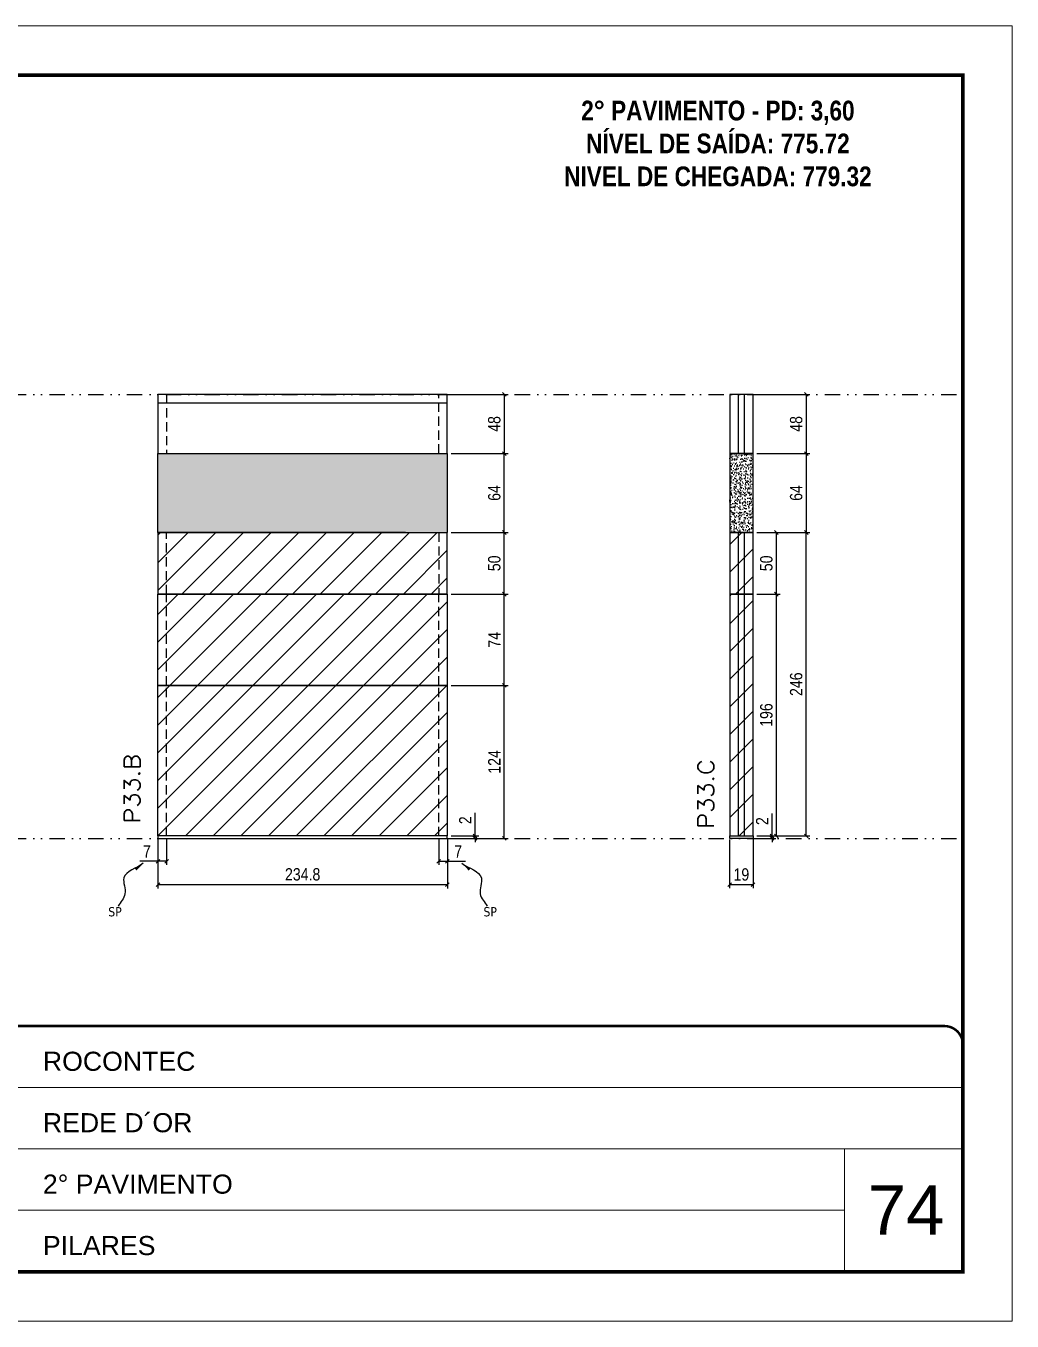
# Model space of a CAD drawing. Extents: x 2949 to 9203, y -16089 to 12527.
# Drawn here: x 5232 to 6033, y -9198 to -8148 of the extents above; entities that cross this region are included whole.
import ezdxf

# ---------------------------------------------------------------- set-up
doc = ezdxf.new("R2010")
doc.units = 0
for name, pattern in [('CONTINUO', [0]), ('DASHED', [0.75, 0.5, -0.25]), ('DIVIDE2', [0.625, 0.25, -0.125, 0, -0.125, 0, -0.125]), ('HIDDEN', [0.375, 0.25, -0.125])]:
    doc.linetypes.add(name, pattern=pattern)
for name, color, linetype, lineweight in [('CARIMBO', 255, 'Continuous', 9), ('Folhas', 255, 'Continuous', 9), ('Hachura', 251, 'Continuous', 9), ('SARRAFO DE PRESSAO', 251, 'DASHED', 9), ('Texto Seção', 7, 'Continuous', 15)]:
    doc.layers.add(name, color=color, linetype=linetype, lineweight=lineweight)
for name, color, linetype in [('COTA', 241, 'Continuous'), ('NOMENCLATURA', 7, 'Continuous'), ('Nível', 160, 'Continuous'), ('Painéis', 200, 'Continuous'), ('SARR_2.2x7', 40, 'Continuous'), ('Sarrafo de Pressão', 42, 'HIDDEN'), ('texto', 7, 'Continuous')]:
    doc.layers.add(name, color=color, linetype=linetype)
doc.styles.add('ARIAL', font='arial.ttf')
doc.styles.add('COTA TECNICA', font='techl___.ttf', dxfattribs={"height": 10})
doc.styles.add('COTA TECNICA-50', font='techl___.ttf', dxfattribs={"height": 10})
doc.styles.add('REGUA-120', font='ROMANS.shx', dxfattribs={"height": 15})
doc.styles.add('ROMANC', font='techb___.ttf', dxfattribs={"height": 2.5})
doc.styles.get("Standard").update_dxf_attribs({"font": 'arial.ttf'})
doc.dimstyles.new('COTA PAINEL-50', dxfattribs={"dimtxt": 10, "dimasz": 3, "dimexe": 3, "dimexo": 3, "dimgap": 3, "dimtad": 1, "dimdec": 1, "dimzin": 12, "dimdsep": 46, "dimtxsty": 'COTA TECNICA-50', "dimblk1": 'OBLIQUE', "dimblk2": 'OBLIQUE', "dimsah": 1, "dimcen": 0.9, "dimclrd": 4, "dimclre": 4, "dimclrt": 240, "dimadec": 1, "dimazin": 3, "dimtfac": 1, "dimtdec": 1, "dimtmove": 0, "dimatfit": 3, "dimfxl": 1, "dimtolj": 1, "dimtzin": 12, "dimarcsym": 0})
doc.dimstyles.new('PAINEL', dxfattribs={"dimtxt": 10, "dimasz": 3, "dimexe": 3, "dimexo": 3, "dimgap": 3, "dimtad": 1, "dimdec": 1, "dimzin": 12, "dimdsep": 46, "dimtxsty": 'COTA TECNICA', "dimblk1": 'OBLIQUE', "dimblk2": 'OBLIQUE', "dimsah": 1, "dimcen": 0.9, "dimclrd": 4, "dimclre": 4, "dimclrt": 240, "dimadec": 1, "dimazin": 3, "dimtfac": 1, "dimtdec": 1, "dimtmove": 0, "dimatfit": 3, "dimfxl": 1, "dimtolj": 1, "dimtzin": 12, "dimarcsym": 0})
doc.dimstyles.get("Standard").update_dxf_attribs({"dimtxt": 0.18, "dimasz": 0.18, "dimexe": 0.18, "dimexo": 0.0625, "dimgap": 0.09, "dimtad": 0, "dimtih": 1, "dimtoh": 1, "dimdec": 4, "dimzin": 0, "dimdsep": 46, "dimtxsty": 'Standard', "dimcen": 0.09, "dimadec": 0, "dimazin": 0, "dimtfac": 1, "dimtdec": 4, "dimtofl": 0, "dimtmove": 0, "dimatfit": 3, "dimfxl": 1, "dimtolj": 1, "dimtzin": 0, "dimarcsym": 0})
pattern_1 = [(45, (0, -48), (-11.22532, 11.22532), [])]

# ---------------------------------------------------------------- blocks, each defined once
blk = doc.blocks.new('9999999999')
at = {"color": 30, "linetype": 'CONTINUO'}
for p, q in [((98564.6, 34379.6), (99584, 34379.6)), ((98564.6, 34329.8), (99488, 34329.8)), ((99584, 34329.8), (99488, 34329.8)), ((99488, 34329.8), (99488, 34230.2)), ((98564.6, 34280), (99488, 34280))]:
    blk.add_line(p, q, dxfattribs=at)
at = {"color": 30, "linetype": 'CONTINUO', "const_width": 2}
blk.add_lwpolyline([(99584, 34230.2), (99584, 34414.4, 0.414214), (99569, 34429.4), (98229, 34429.4, 0.414214), (98214, 34414.4), (98214, 34245.2, 0.414214), (98229, 34230.2), (99584, 34230.2)], format="xyb", dxfattribs=at)
at = {"layer": 'Folhas'}
blk.add_lwpolyline([(98139, 34190.2), (99624, 34190.2), (99624, 35240.2), (98139, 35240.2)], close=True, dxfattribs=at)
at = {"layer": 'Folhas', "color": 30, "const_width": 3}
blk.add_lwpolyline([(98214, 34230.2), (99584, 34230.2), (99584, 35200.2), (98214, 35200.2)], close=True, dxfattribs=at)
at = {"color": 7, "linetype": 'Continuous', "ltscale": 5, "style": 'ARIAL'}
for s, height, p in [('ROCONTEC', 15.48, (98837.7, 34393.1)), ('REDE D´OR', 15.48, (98837.7, 34343.3)), ('2° PAVIMENTO', 15.483, (98837.7, 34293.5)), ('PILARES', 15.48, (98837.7, 34243.7))]:
    blk.add_text(s, height=height, dxfattribs=at).set_placement(p)
blk = doc.blocks.new('_Oblique')
at = {"color": 0, "linetype": 'ByBlock', "lineweight": -2}
blk.add_line((-0.5, -0.5), (0.5, 0.5), dxfattribs=at)
blk = doc.blocks.new('*D2599')
at = {"layer": 'COTA', "color": 4, "lineweight": -2, "transparency": 16777216}
for p, q in [((5339.6, -8807.3), (5339.6, -8846.8)), ((5574.4, -8807.3), (5574.4, -8846.8)), ((5339.6, -8843.8), (5574.4, -8843.8))]:
    blk.add_line(p, q, dxfattribs=at)
at = {"layer": 'Defpoints', "color": 0, "transparency": 16777216}
for p in [(5339.6, -8804.3), (5574.4, -8804.3), (5574.4, -8843.8)]:
    blk.add_point(p, dxfattribs=at)
at = {"layer": 'COTA', "color": 4, "lineweight": -2, "transparency": 16777216, "xscale": 3, "yscale": 3, "zscale": 3, "rotation": 180}
blk.add_blockref('_Oblique', (5339.6, -8843.8), dxfattribs=at)
at = {"layer": 'COTA', "color": 4, "lineweight": -2, "transparency": 16777216, "xscale": 3, "yscale": 3, "zscale": 3}
blk.add_blockref('_Oblique', (5574.4, -8843.8), dxfattribs=at)
at = {"layer": 'COTA', "color": 240, "transparency": 16777216, "insert": (5457, -8835.5), "char_height": 10, "attachment_point": 5, "style": 'COTA TECNICA'}
blk.add_mtext('\\A1;234.8', dxfattribs=at)
blk = doc.blocks.new('*D2600')
at = {"layer": 'COTA', "color": 4, "lineweight": -2, "transparency": 16777216}
for p, q in [((5577.4, -8494.3), (5623.6, -8494.3)), ((5620.6, -8558.3), (5620.6, -8494.3)), ((5577.4, -8558.3), (5623.6, -8558.3))]:
    blk.add_line(p, q, dxfattribs=at)
at = {"layer": 'Defpoints', "color": 0, "transparency": 16777216}
for p in [(5574.4, -8494.3), (5620.6, -8494.3), (5574.4, -8558.3)]:
    blk.add_point(p, dxfattribs=at)
at = {"layer": 'COTA', "color": 4, "lineweight": -2, "transparency": 16777216, "xscale": 3, "yscale": 3, "zscale": 3}
for p, rotation in [((5620.6, -8494.3), 90), ((5620.6, -8558.3), 270)]:
    blk.add_blockref('_Oblique', p, dxfattribs=dict(at, rotation=rotation))
at = {"layer": 'COTA', "color": 240, "transparency": 16777216, "insert": (5612.5, -8526.3), "char_height": 10, "attachment_point": 5, "rotation": 90, "style": 'COTA TECNICA'}
blk.add_mtext('\\A1;64', dxfattribs=at)
blk = doc.blocks.new('*D2601')
at = {"layer": 'COTA', "color": 4, "lineweight": -2, "transparency": 16777216}
for p, q in [((5339.6, -8809.3), (5339.6, -8827.8)), ((5346.6, -8807.3), (5346.6, -8827.8)), ((5339.6, -8824.8), (5324.8, -8824.8)), ((5346.6, -8824.8), (5339.6, -8824.8))]:
    blk.add_line(p, q, dxfattribs=at)
at = {"layer": 'Defpoints', "color": 0, "transparency": 16777216}
for p in [(5339.6, -8806.3), (5346.6, -8804.3), (5339.6, -8824.8)]:
    blk.add_point(p, dxfattribs=at)
at = {"layer": 'COTA', "color": 4, "lineweight": -2, "transparency": 16777216, "xscale": 3, "yscale": 3, "zscale": 3, "rotation": 180}
blk.add_blockref('_Oblique', (5339.6, -8824.8), dxfattribs=at)
at = {"layer": 'COTA', "color": 4, "lineweight": -2, "transparency": 16777216, "xscale": 3, "yscale": 3, "zscale": 3}
blk.add_blockref('_Oblique', (5346.6, -8824.8), dxfattribs=at)
at = {"layer": 'COTA', "color": 240, "transparency": 16777216, "insert": (5330.7, -8816.8), "char_height": 10, "attachment_point": 5, "style": 'COTA TECNICA-50'}
blk.add_mtext('\\A1;7', dxfattribs=at)
blk = doc.blocks.new('*D2602')
at = {"layer": 'COTA', "color": 4, "lineweight": -2, "transparency": 16777216}
for p, q in [((5567.4, -8807.3), (5567.4, -8827.8)), ((5574.4, -8809.3), (5574.4, -8827.8)), ((5567.4, -8824.8), (5574.4, -8824.8)), ((5574.4, -8824.8), (5589.1, -8824.8))]:
    blk.add_line(p, q, dxfattribs=at)
at = {"layer": 'Defpoints', "color": 0, "transparency": 16777216}
for p in [(5567.4, -8804.3), (5574.4, -8806.3), (5574.4, -8824.8)]:
    blk.add_point(p, dxfattribs=at)
at = {"layer": 'COTA', "color": 4, "lineweight": -2, "transparency": 16777216, "xscale": 3, "yscale": 3, "zscale": 3, "rotation": 180}
blk.add_blockref('_Oblique', (5567.4, -8824.8), dxfattribs=at)
at = {"layer": 'COTA', "color": 4, "lineweight": -2, "transparency": 16777216, "xscale": 3, "yscale": 3, "zscale": 3}
blk.add_blockref('_Oblique', (5574.4, -8824.8), dxfattribs=at)
at = {"layer": 'COTA', "color": 240, "transparency": 16777216, "insert": (5583.2, -8816.8), "char_height": 10, "attachment_point": 5, "style": 'COTA TECNICA-50'}
blk.add_mtext('\\A1;7', dxfattribs=at)
blk = doc.blocks.new('*D2603')
at = {"layer": 'COTA', "color": 4, "lineweight": -2, "transparency": 16777216}
for p, q in [((5577.4, -8682.3), (5623.6, -8682.3)), ((5620.6, -8806.3), (5620.6, -8682.3)), ((5577.4, -8806.3), (5623.6, -8806.3))]:
    blk.add_line(p, q, dxfattribs=at)
at = {"layer": 'Defpoints', "color": 0, "transparency": 16777216}
for p in [(5574.4, -8682.3), (5620.6, -8682.3), (5574.4, -8806.3)]:
    blk.add_point(p, dxfattribs=at)
at = {"layer": 'COTA', "color": 4, "lineweight": -2, "transparency": 16777216, "xscale": 3, "yscale": 3, "zscale": 3}
for p, rotation in [((5620.6, -8682.3), 90), ((5620.6, -8806.3), 270)]:
    blk.add_blockref('_Oblique', p, dxfattribs=dict(at, rotation=rotation))
at = {"layer": 'COTA', "color": 240, "transparency": 16777216, "insert": (5612.5, -8744.3), "char_height": 10, "attachment_point": 5, "rotation": 90, "style": 'COTA TECNICA-50'}
blk.add_mtext('\\A1;124', dxfattribs=at)
blk = doc.blocks.new('*D2604')
at = {"layer": 'COTA', "color": 4, "lineweight": -2, "transparency": 16777216}
for p, q in [((5596.9, -8804.3), (5596.9, -8785.5)), ((5577.4, -8804.3), (5599.9, -8804.3)), ((5577.4, -8806.3), (5599.9, -8806.3)), ((5596.9, -8806.3), (5596.9, -8804.3)), ((5596.9, -8806.3), (5596.9, -8809.3))]:
    blk.add_line(p, q, dxfattribs=at)
at = {"layer": 'Defpoints', "color": 0, "transparency": 16777216}
for p in [(5574.4, -8804.3), (5574.4, -8806.3), (5596.9, -8806.3)]:
    blk.add_point(p, dxfattribs=at)
at = {"layer": 'COTA', "color": 4, "lineweight": -2, "transparency": 16777216, "xscale": 3, "yscale": 3, "zscale": 3}
for p, rotation in [((5596.9, -8804.3), 270), ((5596.9, -8806.3), 90)]:
    blk.add_blockref('_Oblique', p, dxfattribs=dict(at, rotation=rotation))
at = {"layer": 'COTA', "color": 240, "transparency": 16777216, "insert": (5588.9, -8791.6), "char_height": 10, "attachment_point": 5, "rotation": 90, "style": 'COTA TECNICA-50'}
blk.add_mtext('\\A1;2', dxfattribs=at)
blk = doc.blocks.new('*D2605')
at = {"layer": 'COTA', "color": 4, "linetype": 'ByBlock', "lineweight": -2, "transparency": 16777216}
for p, q in [((5577.4, -8608.3), (5623.6, -8608.3)), ((5620.6, -8682.3), (5620.6, -8608.3)), ((5577.4, -8682.3), (5623.6, -8682.3))]:
    blk.add_line(p, q, dxfattribs=at)
at = {"layer": 'Defpoints', "color": 0, "linetype": 'ByBlock', "transparency": 16777216}
for p in [(5574.4, -8608.3), (5620.6, -8608.3), (5574.4, -8682.3)]:
    blk.add_point(p, dxfattribs=at)
at = {"layer": 'COTA', "color": 4, "linetype": 'ByBlock', "lineweight": -2, "transparency": 16777216, "xscale": 3, "yscale": 3, "zscale": 3}
for p, rotation in [((5620.6, -8608.3), 90), ((5620.6, -8682.3), 270)]:
    blk.add_blockref('_Oblique', p, dxfattribs=dict(at, rotation=rotation))
at = {"layer": 'COTA', "color": 240, "linetype": 'ByBlock', "transparency": 16777216, "insert": (5612.5, -8645.3), "char_height": 10, "attachment_point": 5, "rotation": 90, "style": 'COTA TECNICA'}
blk.add_mtext('\\A1;74', dxfattribs=at)
blk = doc.blocks.new('*D2589')
at = {"layer": 'COTA', "color": 4, "linetype": 'ByBlock', "lineweight": -2, "transparency": 16777216}
for p, q in [((5577.4, -8558.3), (5623.6, -8558.3)), ((5620.6, -8608.3), (5620.6, -8558.3)), ((5577.4, -8608.3), (5623.6, -8608.3))]:
    blk.add_line(p, q, dxfattribs=at)
at = {"layer": 'Defpoints', "color": 0, "linetype": 'ByBlock', "transparency": 16777216}
for p in [(5574.4, -8558.3), (5620.6, -8558.3), (5574.4, -8608.3)]:
    blk.add_point(p, dxfattribs=at)
at = {"layer": 'COTA', "color": 4, "linetype": 'ByBlock', "lineweight": -2, "transparency": 16777216, "xscale": 3, "yscale": 3, "zscale": 3}
for p, rotation in [((5620.6, -8558.3), 90), ((5620.6, -8608.3), 270)]:
    blk.add_blockref('_Oblique', p, dxfattribs=dict(at, rotation=rotation))
at = {"layer": 'COTA', "color": 240, "linetype": 'ByBlock', "transparency": 16777216, "insert": (5612.5, -8583.3), "char_height": 10, "attachment_point": 5, "rotation": 90, "style": 'COTA TECNICA'}
blk.add_mtext('\\A1;50', dxfattribs=at)
blk = doc.blocks.new('*D2618')
at = {"layer": 'COTA', "color": 4, "lineweight": -2, "transparency": 16777216}
for p, q in [((5803.4, -8807.3), (5803.4, -8846.7)), ((5822.4, -8807.3), (5822.4, -8846.7)), ((5803.4, -8843.7), (5822.4, -8843.7))]:
    blk.add_line(p, q, dxfattribs=at)
at = {"layer": 'Defpoints', "color": 0, "transparency": 16777216}
for p in [(5803.4, -8804.3), (5822.4, -8804.3), (5822.4, -8843.7)]:
    blk.add_point(p, dxfattribs=at)
at = {"layer": 'COTA', "color": 4, "lineweight": -2, "transparency": 16777216, "xscale": 3, "yscale": 3, "zscale": 3, "rotation": 180}
blk.add_blockref('_Oblique', (5803.4, -8843.7), dxfattribs=at)
at = {"layer": 'COTA', "color": 4, "lineweight": -2, "transparency": 16777216, "xscale": 3, "yscale": 3, "zscale": 3}
blk.add_blockref('_Oblique', (5822.4, -8843.7), dxfattribs=at)
at = {"layer": 'COTA', "color": 240, "transparency": 16777216, "insert": (5812.9, -8835.6), "char_height": 10, "attachment_point": 5, "style": 'COTA TECNICA'}
blk.add_mtext('\\A1;19', dxfattribs=at)
blk = doc.blocks.new('*D2619')
at = {"layer": 'COTA', "color": 4, "lineweight": -2, "transparency": 16777216}
for p, q in [((5837.8, -8804.3), (5837.8, -8786.2)), ((5825.4, -8804.3), (5840.8, -8804.3)), ((5825.4, -8806.3), (5840.8, -8806.3)), ((5837.8, -8806.3), (5837.8, -8804.3)), ((5837.8, -8806.3), (5837.8, -8809.3))]:
    blk.add_line(p, q, dxfattribs=at)
at = {"layer": 'Defpoints', "color": 0, "transparency": 16777216}
for p in [(5822.4, -8804.3), (5822.4, -8806.3), (5837.8, -8804.3)]:
    blk.add_point(p, dxfattribs=at)
at = {"layer": 'COTA', "color": 4, "lineweight": -2, "transparency": 16777216, "xscale": 3, "yscale": 3, "zscale": 3}
for p, rotation in [((5837.8, -8804.3), 270), ((5837.8, -8806.3), 90)]:
    blk.add_blockref('_Oblique', p, dxfattribs=dict(at, rotation=rotation))
at = {"layer": 'COTA', "color": 240, "transparency": 16777216, "insert": (5829.8, -8792.3), "char_height": 10, "attachment_point": 5, "rotation": 90, "style": 'COTA TECNICA-50'}
blk.add_mtext('\\A1;2', dxfattribs=at)
blk = doc.blocks.new('*D2621')
at = {"layer": 'COTA', "color": 4, "linetype": 'ByBlock', "lineweight": -2, "transparency": 16777216}
for p, q in [((5825.4, -8494.3), (5868.5, -8494.3)), ((5865.5, -8494.3), (5865.5, -8558.3)), ((5825.4, -8558.3), (5868.5, -8558.3))]:
    blk.add_line(p, q, dxfattribs=at)
at = {"layer": 'Defpoints', "color": 0, "linetype": 'ByBlock', "transparency": 16777216}
for p in [(5822.4, -8494.3), (5822.4, -8558.3), (5865.5, -8558.3)]:
    blk.add_point(p, dxfattribs=at)
at = {"layer": 'COTA', "color": 4, "linetype": 'ByBlock', "lineweight": -2, "transparency": 16777216, "xscale": 3, "yscale": 3, "zscale": 3}
for p, rotation in [((5865.5, -8494.3), 90), ((5865.5, -8558.3), 270)]:
    blk.add_blockref('_Oblique', p, dxfattribs=dict(at, rotation=rotation))
at = {"layer": 'COTA', "color": 240, "linetype": 'ByBlock', "transparency": 16777216, "insert": (5857.4, -8526.3), "char_height": 10, "attachment_point": 5, "rotation": 90, "style": 'COTA TECNICA'}
blk.add_mtext('\\A1;64', dxfattribs=at)
blk = doc.blocks.new('*D2622')
at = {"layer": 'COTA', "color": 4, "linetype": 'ByBlock', "lineweight": -2, "transparency": 16777216}
for p, q in [((5825.4, -8558.3), (5868.5, -8558.3)), ((5865.5, -8804.3), (5865.5, -8558.3)), ((5825.4, -8804.3), (5868.5, -8804.3))]:
    blk.add_line(p, q, dxfattribs=at)
at = {"layer": 'Defpoints', "color": 0, "linetype": 'ByBlock', "transparency": 16777216}
for p in [(5822.4, -8558.3), (5865.5, -8558.3), (5822.4, -8804.3)]:
    blk.add_point(p, dxfattribs=at)
at = {"layer": 'COTA', "color": 4, "linetype": 'ByBlock', "lineweight": -2, "transparency": 16777216, "xscale": 3, "yscale": 3, "zscale": 3}
for p, rotation in [((5865.5, -8558.3), 90), ((5865.5, -8804.3), 270)]:
    blk.add_blockref('_Oblique', p, dxfattribs=dict(at, rotation=rotation))
at = {"layer": 'COTA', "color": 240, "linetype": 'ByBlock', "transparency": 16777216, "insert": (5857.4, -8681.3), "char_height": 10, "attachment_point": 5, "rotation": 90, "style": 'COTA TECNICA'}
blk.add_mtext('\\A1;246', dxfattribs=at)
blk = doc.blocks.new('*D2623')
at = {"layer": 'COTA', "color": 4, "linetype": 'ByBlock', "lineweight": -2, "transparency": 16777216}
for p, q in [((5825.4, -8608.3), (5844.3, -8608.3)), ((5841.3, -8804.3), (5841.3, -8608.3)), ((5825.4, -8804.3), (5844.3, -8804.3))]:
    blk.add_line(p, q, dxfattribs=at)
at = {"layer": 'Defpoints', "color": 0, "linetype": 'ByBlock', "transparency": 16777216}
for p in [(5822.4, -8608.3), (5841.3, -8608.3), (5822.4, -8804.3)]:
    blk.add_point(p, dxfattribs=at)
at = {"layer": 'COTA', "color": 4, "linetype": 'ByBlock', "lineweight": -2, "transparency": 16777216, "xscale": 3, "yscale": 3, "zscale": 3}
for p, rotation in [((5841.3, -8608.3), 90), ((5841.3, -8804.3), 270)]:
    blk.add_blockref('_Oblique', p, dxfattribs=dict(at, rotation=rotation))
at = {"layer": 'COTA', "color": 240, "linetype": 'ByBlock', "transparency": 16777216, "insert": (5833.2, -8706.3), "char_height": 10, "attachment_point": 5, "rotation": 90, "style": 'COTA TECNICA'}
blk.add_mtext('\\A1;196', dxfattribs=at)
blk = doc.blocks.new('*D2620')
at = {"layer": 'COTA', "color": 4, "linetype": 'ByBlock', "lineweight": -2, "transparency": 16777216}
for p, q in [((5825.4, -8558.3), (5844.3, -8558.3)), ((5841.3, -8608.3), (5841.3, -8558.3)), ((5825.4, -8608.3), (5844.3, -8608.3))]:
    blk.add_line(p, q, dxfattribs=at)
at = {"layer": 'Defpoints', "color": 0, "linetype": 'ByBlock', "transparency": 16777216}
for p in [(5822.4, -8558.3), (5841.3, -8558.3), (5822.4, -8608.3)]:
    blk.add_point(p, dxfattribs=at)
at = {"layer": 'COTA', "color": 4, "linetype": 'ByBlock', "lineweight": -2, "transparency": 16777216, "xscale": 3, "yscale": 3, "zscale": 3}
for p, rotation in [((5841.3, -8558.3), 90), ((5841.3, -8608.3), 270)]:
    blk.add_blockref('_Oblique', p, dxfattribs=dict(at, rotation=rotation))
at = {"layer": 'COTA', "color": 240, "linetype": 'ByBlock', "transparency": 16777216, "insert": (5833.2, -8583.3), "char_height": 10, "attachment_point": 5, "rotation": 90, "style": 'COTA TECNICA'}
blk.add_mtext('\\A1;50', dxfattribs=at)
blk = doc.blocks.new('*D3357')
at = {"layer": 'COTA', "color": 4, "lineweight": -2, "transparency": 16777216}
for p, q in [((5577.4, -8446.3), (5623.6, -8446.3)), ((5620.6, -8446.3), (5620.6, -8494.3)), ((5577.4, -8494.3), (5623.6, -8494.3))]:
    blk.add_line(p, q, dxfattribs=at)
at = {"layer": 'Defpoints', "color": 0, "transparency": 16777216}
for p in [(5574.4, -8446.3), (5574.4, -8494.3), (5620.6, -8494.3)]:
    blk.add_point(p, dxfattribs=at)
at = {"layer": 'COTA', "color": 4, "lineweight": -2, "transparency": 16777216, "xscale": 3, "yscale": 3, "zscale": 3}
for p, rotation in [((5620.6, -8446.3), 90), ((5620.6, -8494.3), 270)]:
    blk.add_blockref('_Oblique', p, dxfattribs=dict(at, rotation=rotation))
at = {"layer": 'COTA', "color": 240, "transparency": 16777216, "insert": (5612.5, -8470.3), "char_height": 10, "attachment_point": 5, "rotation": 90, "style": 'COTA TECNICA-50'}
blk.add_mtext('\\A1;48', dxfattribs=at)
blk = doc.blocks.new('*D3358')
at = {"layer": 'COTA', "color": 4, "lineweight": -2, "transparency": 16777216}
for p, q in [((5825.4, -8446.3), (5868.5, -8446.3)), ((5865.5, -8446.3), (5865.5, -8494.3)), ((5825.4, -8494.3), (5868.5, -8494.3))]:
    blk.add_line(p, q, dxfattribs=at)
at = {"layer": 'Defpoints', "color": 0, "transparency": 16777216}
for p in [(5822.4, -8446.3), (5822.4, -8494.3), (5865.5, -8494.3)]:
    blk.add_point(p, dxfattribs=at)
at = {"layer": 'COTA', "color": 4, "lineweight": -2, "transparency": 16777216, "xscale": 3, "yscale": 3, "zscale": 3}
for p, rotation in [((5865.5, -8446.3), 90), ((5865.5, -8494.3), 270)]:
    blk.add_blockref('_Oblique', p, dxfattribs=dict(at, rotation=rotation))
at = {"layer": 'COTA', "color": 240, "transparency": 16777216, "insert": (5857.4, -8470.3), "char_height": 10, "attachment_point": 5, "rotation": 90, "style": 'COTA TECNICA-50'}
blk.add_mtext('\\A1;48', dxfattribs=at)

msp = doc.modelspace()

# ---------------------------------------------------------------- hatches: boundary and pattern name
at = {"layer": 'COTA', "linetype": 'ByBlock'}
h = msp.add_hatch(dxfattribs=at)
h.set_pattern_fill('AR-CONC', color=256, scale=0.03)
h.set_pattern_definition([(50, (0, -48), (5.46554, -0.4781726), [0.5715, -6.2865]), (355, (0, -48), (-1.0573026, 5.7317054), [0.4572, -5.0292175]), (100.451445, (0.4555, -48.04), (4.4082374, 5.2535326), [0.4857003, -5.3427073]), (46.1842, (0, -46.476), (8.1323712, -1.26127), [0.85725, -9.42975]), (96.63556, (0.678, -46.581), (7.122124, 7.422784), [0.728551, -8.014068]), (351.18415, (0, -46.476), (7.122124, 7.422784), [0.685799, -7.543792]), (21, (0.762, -46.857), (4.5484317, -3.067956), [0.5715, -6.2865]), (326, (0.762, -46.857), (1.854061, 5.525639), [0.4572, -5.0292]), (71.451445, (1.141, -47.1127), (6.4024926, 2.457683), [0.4857003, -5.342698]), (37.5, (0, -48), (0.0926581, 2.53665117), [0, -4.96824, 0, -5.1054, 0, -5.04825]), (7.5, (0, -48), (2.0045899, 3.00541724), [0, -2.91084, 0, -4.85394, 0, -1.92405]), (327.5, (-1.6993, -48), (4.06771786, -0.1718623), [0, -1.905, 0, -5.9436, 0, -7.8867]), (317.5, (-2.4613, -48), (4.4438754, 0.7627947), [0, -2.4765, 0, -3.94716, 0, -5.6007])])
h.paths.add_polyline_path([(5574.35, -8494.33), (5339.55, -8494.33), (5339.55, -8558.33), (5540.35, -8558.33), (5574.35, -8558.33)])
h = msp.add_hatch(dxfattribs=at)
h.set_pattern_fill('AR-CONC', color=256, scale=0.03)
h.set_pattern_definition([(50, (-126088.22, -42304.2473), (5.46554007, -0.47817257), [0.5715, -6.2865]), (355, (-126088.22, -42304.2473), (-1.05730264, 5.73170536), [0.4572, -5.02921753]), (100.4514447, (-126087.7647, -42304.287), (4.40823741, 5.25353256), [0.48570026, -5.34270734]), (46.1842, (-126088.22, -42302.7233), (8.13237123, -1.26126984), [0.85725, -9.42975]), (96.6355576, (-126087.5425, -42302.8285), (7.122124, 7.42278374), [0.7285507, -8.01406824]), (351.184151, (-126088.22, -42302.723), (7.122124, 7.42278374), [0.685799, -7.54379196]), (21, (-126087.458, -42303.1043), (4.54843174, -3.06795595), [0.5715, -6.2865]), (326, (-126087.458, -42303.1043), (1.85406085, 5.52563898), [0.4572, -5.0292]), (71.451445, (-126087.079, -42303.36), (6.40249258, 2.45768307), [0.48570026, -5.34269813]), (37.5, (-126088.2202, -42304.2473), (0.092658098, 2.536651166), [0, -4.96824, 0, -5.1054, 0, -5.04825]), (7.5, (-126088.2202, -42304.2473), (2.004589875, 3.005417245), [0, -2.91084, 0, -4.85394, 0, -1.92405]), (327.5, (-126089.9194, -42304.2473), (4.067717855, -0.17186232), [0, -1.905, 0, -5.9436, 0, -7.8867]), (317.5, (-126090.6814, -42304.2473), (4.44387544, 0.76279473), [0, -2.4765, 0, -3.94716, 0, -5.6007])])
h.paths.add_polyline_path([(5822.43, -8494.33), (5803.43, -8494.33), (5803.43, -8558.33), (5822.43, -8558.33)])
at = {"layer": 'Hachura', "linetype": 'ByBlock'}
h = msp.add_hatch(dxfattribs=at)
h.set_pattern_fill('ANSI31', color=256, scale=5)
h.set_pattern_definition(pattern_1)
h.paths.add_polyline_path([(5540.35, -8558.33), (5339.55, -8558.33), (5339.55, -8608.33), (5574.35, -8608.33), (5574.35, -8558.33)])
h = msp.add_hatch(dxfattribs=at)
h.set_pattern_fill('ANSI31', color=256, scale=5)
h.set_pattern_definition(pattern_1)
h.paths.add_polyline_path([(5803.43, -8608.33), (5822.43, -8608.33), (5822.43, -8558.33), (5803.43, -8558.33)])
h = msp.add_hatch(dxfattribs=at)
h.set_pattern_fill('ANSI31', color=256, scale=5)
h.paths.add_polyline_path([(5339.55, -8608.33), (5339.55, -8682.33), (5574.35, -8682.33), (5574.35, -8608.33)])
h = msp.add_hatch(dxfattribs=at)
h.set_pattern_fill('ANSI31', color=256, scale=5)
h.paths.add_polyline_path([(5822.43, -8608.33), (5803.43, -8608.33), (5803.43, -8804.33), (5822.43, -8804.33)])
h = msp.add_hatch(dxfattribs=at)
h.set_pattern_fill('ANSI31', color=256, scale=5)
h.paths.add_polyline_path([(5574.35, -8682.33), (5339.55, -8682.33), (5339.55, -8804.33), (5574.35, -8804.33)])

# ---------------------------------------------------------------- linework, layer by layer
at = {"layer": 'COTA', "linetype": 'ByBlock'}
msp.add_lwpolyline([(5540.35, -8558.33), (5339.55, -8558.33), (5339.55, -8494.33), (5574.35, -8494.33), (5574.35, -8558.33)], dxfattribs=at)
msp.add_lwpolyline([(5803.43, -8558.33), (5822.43, -8558.33), (5822.43, -8494.33), (5803.43, -8494.33)], close=True, dxfattribs=at)
at = {"layer": 'Nível', "color": 4, "linetype": 'DIVIDE2', "ltscale": 50}
for p, q in [((4622.53, -8446.33), (5992.53, -8446.33)), ((4622.53, -8806.33), (5992.53, -8806.33))]:
    msp.add_line(p, q, dxfattribs=at)
at = {"layer": 'Painéis'}
for p, q in [((5574.35, -8446.33), (5339.55, -8446.33)), ((5339.55, -8446.33), (5339.55, -8494.33)), ((5574.35, -8494.33), (5574.35, -8446.33)), ((5822.43, -8446.33), (5803.43, -8446.33)), ((5803.43, -8446.33), (5803.43, -8494.33)), ((5822.43, -8494.33), (5822.43, -8446.33)), ((5339.55, -8494.33), (5574.35, -8494.33)), ((5803.43, -8494.33), (5822.43, -8494.33)), ((5339.55, -8558.33), (5540.35, -8558.33)), ((5574.35, -8608.33), (5339.55, -8608.33)), ((5339.55, -8682.33), (5339.55, -8608.33)), ((5339.55, -8608.33), (5574.35, -8608.33)), ((5574.35, -8608.33), (5574.35, -8682.33)), ((5822.43, -8608.33), (5803.43, -8608.33)), ((5803.43, -8608.33), (5803.43, -8804.33)), ((5803.43, -8608.33), (5822.43, -8608.33)), ((5822.43, -8804.33), (5822.43, -8608.33)), ((5574.35, -8682.33), (5339.55, -8682.33)), ((5803.43, -8804.33), (5822.43, -8804.33))]:
    msp.add_line(p, q, dxfattribs=at)
at = {"layer": 'Painéis', "linetype": 'ByBlock'}
for p, q in [((5339.55, -8558.33), (5339.55, -8608.33)), ((5540.35, -8558.33), (5540.35, -8558.33)), ((5540.35, -8558.33), (5574.35, -8558.33)), ((5574.35, -8608.33), (5574.35, -8558.33)), ((5822.43, -8558.33), (5803.43, -8558.33)), ((5803.43, -8558.33), (5803.43, -8608.33)), ((5822.43, -8608.33), (5822.43, -8558.33)), ((5339.55, -8608.33), (5574.35, -8608.33)), ((5803.43, -8608.33), (5822.43, -8608.33))]:
    msp.add_line(p, q, dxfattribs=at)
at = {"layer": 'Painéis'}
for points in [[(5574.35, -8804.33), (5339.55, -8804.33), (5339.55, -8682.33), (5574.35, -8682.33)], [(5574.35, -8804.33), (5339.55, -8804.33), (5339.55, -8806.33), (5574.35, -8806.33)], [(5803.43, -8804.33), (5822.43, -8804.33), (5822.43, -8806.33), (5803.43, -8806.33)]]:
    msp.add_lwpolyline(points, close=True, dxfattribs=at)
at = {"layer": 'SARR_2.2x7'}
for p, q in [((5810.43, -8446.33), (5810.43, -8494.33)), ((5815.43, -8494.33), (5815.43, -8446.33)), ((5574.35, -8453.33), (5339.55, -8453.33)), ((5810.43, -8558.33), (5810.43, -8804.33)), ((5815.43, -8804.33), (5815.43, -8558.33))]:
    msp.add_line(p, q, dxfattribs=at)
at = {"layer": 'Sarrafo de Pressão', "ltscale": 30}
for p, q in [((5346.55, -8446.33), (5346.55, -8494.33)), ((5567.35, -8494.33), (5567.35, -8446.33)), ((5346.55, -8608.33), (5346.55, -8558.33)), ((5567.35, -8558.33), (5567.35, -8608.33)), ((5346.55, -8682.33), (5346.55, -8608.33)), ((5346.55, -8608.33), (5346.55, -8608.33)), ((5567.35, -8682.33), (5567.35, -8608.33)), ((5567.35, -8608.33), (5567.35, -8608.33)), ((5346.55, -8804.33), (5346.55, -8682.33)), ((5567.35, -8804.33), (5567.35, -8682.33))]:
    msp.add_line(p, q, dxfattribs=at)

# ---------------------------------------------------------------- block references
at = {"layer": 'SARRAFO DE PRESSAO', "color": 6, "linetype": 'ByBlock'}
msp.add_blockref('9999999999', (-93591.44, -43387.82), dxfattribs=at)

# ---------------------------------------------------------------- texts
at = {"layer": 'CARIMBO', "style": 'ARIAL'}
msp.add_text('74', height=40, dxfattribs=at).set_placement((5915.39, -9127.47))
at = {"layer": 'NOMENCLATURA', "color": 2, "insert": (5793.86, -8181.56), "char_height": 16, "attachment_point": 2, "style": 'ROMANC'}
msp.add_mtext_dynamic_manual_height_columns('\\P2° PAVIMENTO - PD: 3,60\\PNÍVEL DE SAÍDA: 775.72\\PNIVEL DE CHEGADA: 779.32', width=300.2766, gutter_width=1, heights=[0], dxfattribs=at)
at = {"layer": 'texto', "color": 0, "char_height": 7.5, "attachment_point": 5}
for insert in [(5304.77, -8865.83), (5609.13, -8865.83)]:
    msp.add_mtext('{\\fTahoma|b0|i0|c0|p34;\\C4;SP}', dxfattribs=dict(at, insert=insert))
at = {"layer": 'Texto Seção', "style": 'REGUA-120', "width": 1.1}
for s, p in [('P33.B', (5325.09, -8794.27)), ('P33.C', (5790.66, -8798.44))]:
    msp.add_text(s, height=13, rotation=90, dxfattribs=at).set_placement(p)

# ---------------------------------------------------------------- dimensions: what is measured, and where the dimension line sits
at = {"layer": 'COTA'}
for base, p1, p2, angle, picture, middle in [((5620.59, -8494.33), (5574.35, -8446.33), (5574.35, -8494.33), 90, '*D3357', (5612.49, -8470.33)), ((5865.52, -8494.33), (5822.43, -8446.33), (5822.43, -8494.33), 90, '*D3358', (5857.42, -8470.33)), ((5620.59, -8682.33), (5574.35, -8806.33), (5574.35, -8682.33), 90, '*D2603', (5612.52, -8744.33)), ((5339.55, -8824.84), (5346.55, -8804.33), (5339.55, -8806.33), 180, '*D2601', (5330.69, -8816.77))]:
    dim = msp.add_linear_dim(base=base, p1=p1, p2=p2, angle=angle, dimstyle='COTA PAINEL-50', dxfattribs=at)
    dim.commit()
    dim.dimension.update_dxf_attribs({"geometry": picture, "text_midpoint": middle})
dim = msp.add_linear_dim(base=(5620.59, -8494.33), p1=(5574.35, -8558.33), p2=(5574.35, -8494.33), angle=90, dimstyle='PAINEL', override={"dimarcsym": 2}, dxfattribs=at)
dim.commit()
dim.dimension.update_dxf_attribs({"geometry": '*D2600', "text_midpoint": (5620.59, -8526.33), "dimtype": 160})
at = {"layer": 'COTA', "linetype": 'ByBlock'}
for base, p1, p2, picture, middle in [((5865.52, -8558.33), (5822.43, -8494.33), (5822.43, -8558.33), '*D2621', (5857.41, -8526.33)), ((5620.59, -8558.33), (5574.35, -8608.33), (5574.35, -8558.33), '*D2589', (5612.48, -8583.33)), ((5865.52, -8558.33), (5822.43, -8804.33), (5822.43, -8558.33), '*D2622', (5857.41, -8681.33)), ((5841.34, -8558.33), (5822.43, -8608.33), (5822.43, -8558.33), '*D2620', (5833.23, -8583.33)), ((5620.59, -8608.33), (5574.35, -8682.33), (5574.35, -8608.33), '*D2605', (5612.52, -8645.33)), ((5841.34, -8608.33), (5822.43, -8804.33), (5822.43, -8608.33), '*D2623', (5833.21, -8706.33))]:
    dim = msp.add_linear_dim(base=base, p1=p1, p2=p2, angle=90, dimstyle='PAINEL', dxfattribs=at)
    dim.commit()
    dim.dimension.update_dxf_attribs({"geometry": picture, "text_midpoint": middle})
at = {"layer": 'COTA'}
for base, p1, p2, picture, middle in [((5596.88, -8806.33), (5574.35, -8804.33), (5574.35, -8806.33), '*D2604', (5596.88, -8791.59)), ((5837.8, -8804.33), (5822.43, -8806.33), (5822.43, -8804.33), '*D2619', (5837.8, -8792.28))]:
    dim = msp.add_linear_dim(base=base, p1=p1, p2=p2, angle=90, dimstyle='COTA PAINEL-50', dxfattribs=at)
    dim.commit()
    dim.dimension.update_dxf_attribs({"geometry": picture, "text_midpoint": middle, "dimtype": 160})
for base, p1, p2, picture, middle in [((5574.35, -8843.79), (5339.55, -8804.33), (5574.35, -8804.33), '*D2599', (5456.95, -8835.55)), ((5822.43, -8843.68), (5803.43, -8804.33), (5822.43, -8804.33), '*D2618', (5812.93, -8835.59))]:
    dim = msp.add_linear_dim(base=base, p1=p1, p2=p2, dimstyle='PAINEL', override={"dimarcsym": 2}, dxfattribs=at)
    dim.commit()
    dim.dimension.update_dxf_attribs({"geometry": picture, "text_midpoint": middle})
dim = msp.add_linear_dim(base=(5574.35, -8824.84), p1=(5567.35, -8804.33), p2=(5574.35, -8806.33), dimstyle='COTA PAINEL-50', dxfattribs=at)
dim.commit()
dim.dimension.update_dxf_attribs({"geometry": '*D2602', "text_midpoint": (5583.22, -8816.77)})

# ---------------------------------------------------------------- leaders
at = {"layer": 'COTA', "path_type": 1}
for points in [[(5327.72, -8826.51), (5311.94, -8838.35), (5312.86, -8851.36), (5307.31, -8861.14)], [(5586.18, -8826.51), (5601.97, -8838.35), (5601.04, -8851.36), (5606.59, -8861.14)]]:
    msp.add_leader(points, dimstyle='Standard', override={"dimasz": 8}, dxfattribs=at)

doc.saveas('drawing.dxf')
